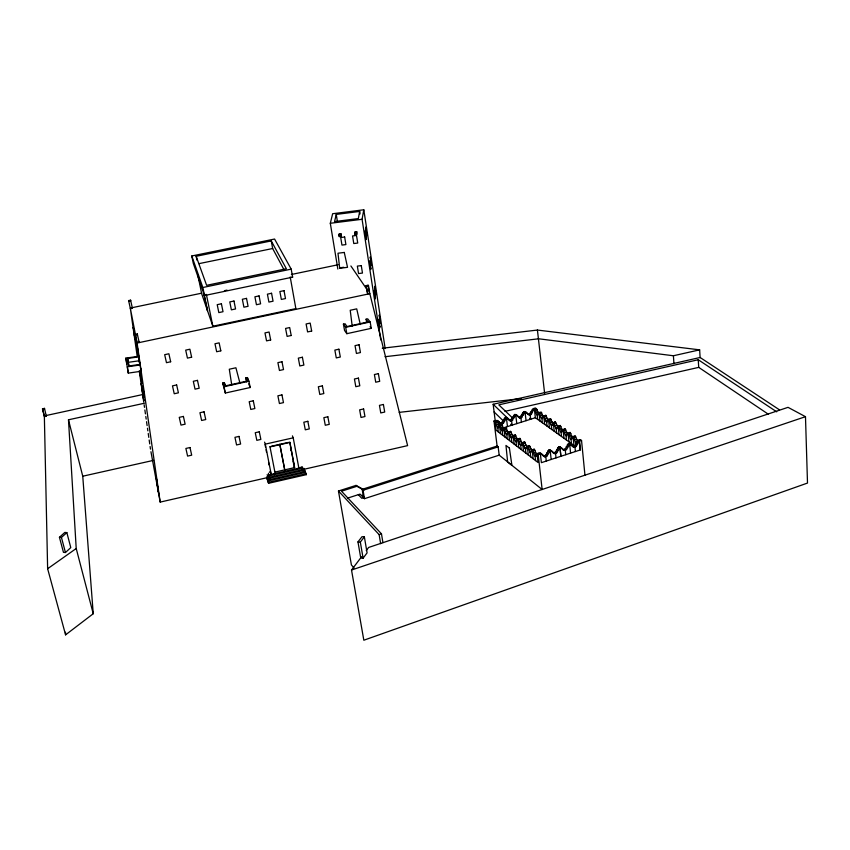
<?xml version="1.0" encoding="UTF-8"?>
<svg xmlns="http://www.w3.org/2000/svg" width="850" height="850" viewBox="0 0 850 850"><rect width="100%" height="100%" fill="white"/><g stroke="black" fill="none" stroke-linecap="round" stroke-linejoin="round"><path stroke-width="1.27" d="M380.768 339.957L362.068 219.289L363.789 209.78L332.647 213.722L330.31 223.284L337.832 269.046M356.724 234.43L356.713 231.657L355.13 231.859L354.896 233.102L355.141 234.632L356.724 234.43L356.713 231.657M359.667 211.448L358.328 218.577L334.56 221.574L336.249 214.402L359.667 211.448L360.06 213.966M355.141 234.632L355.13 231.859M340.861 236.406L340.882 233.644L339.309 233.835L339.033 235.078L339.277 236.608L340.861 236.406L340.882 233.644M339.277 236.608L339.309 233.835M557.175 427.454L556.761 428.878L556.187 428.729L554.753 425.733L556.846 425.064L558.28 428.06M498.993 425.244L500.108 426.094L501.649 430.397L503.752 429.728L501.585 424.501L498.993 425.244L498.302 427.837L497.781 427.688L495.656 422.705L493.988 420.984L497.261 420.474L501.075 423.959L502.286 423.874L503.423 423.215L506.451 418.189L507.684 418.317L510.425 421.005L511.626 420.909L515.791 415.246L517.013 415.374L519.743 418.062L520.933 417.977L525.087 412.314L526.309 412.441L529.019 415.129L530.198 415.044L531.346 414.396L533.301 410.242L536.488 408.744L538.656 413.876L536.605 414.534L535.064 410.295L533.322 408.606L529.114 414.269L527.935 414.354L525.226 411.666L524.014 411.538L519.86 417.191L518.67 417.276L515.95 414.598L514.717 414.46L510.563 420.123L509.362 420.208L506.621 417.531L505.389 417.403L501.224 423.077L500.023 423.162L497.261 420.474M500.724 425.765L501.086 424.575M503.487 428.655L504.613 429.526L506.175 433.851L508.279 433.181L506.101 427.911L503.487 428.655L502.775 431.258L501.649 430.397M505.219 429.186L506.101 427.911M508.034 432.119L509.171 432.99L510.744 437.346L512.869 436.666L510.659 431.375L508.034 432.119L507.312 434.722L506.175 433.851M509.777 432.639L510.659 431.375M512.635 435.614L513.793 436.496L515.366 440.884L517.501 440.204L515.281 434.871L512.635 435.614L511.891 438.228L510.744 437.346M514.378 436.135L515.281 434.871M517.289 439.163L518.457 440.056L520.051 444.465L522.197 443.774L519.956 438.409L517.289 439.163L516.534 441.777L515.366 440.884M522.006 442.744L523.186 443.647L524.79 448.088L526.947 447.387L524.684 441.989L522.006 442.744L521.231 445.368L520.051 444.465M530.931 448.704L529.476 445.612L526.766 446.367L525.98 449.002L524.79 448.088M538.539 412.76L539.707 413.578L541.259 417.839L543.32 417.191L541.131 412.016L538.539 412.76L537.763 415.353L536.605 414.534M528.519 446.877L529.476 445.612M531.601 450.043L532.812 450.967L534.438 455.473L536.616 454.761L534.321 449.278L531.601 450.043L530.793 452.678L530.219 452.508L527.977 447.291L526.766 446.367M543.224 416.075L544.404 416.904L545.966 421.196L548.037 420.527L545.838 415.331L543.224 416.075L542.428 418.678L541.259 417.839M533.354 450.543L533.768 449.342M544.882 416.606L545.838 415.331M547.963 419.422L549.164 420.272L550.726 424.586L552.819 423.916L550.588 418.678L547.963 419.422L547.156 422.036L545.966 421.196M577.139 441.618L577.617 440.396L579.413 441.192L576.162 446.473L574.972 447.174L573.729 447.27L570.956 444.486L569.681 444.369L566.472 449.639L564.049 450.426L561.244 447.652L559.969 447.525L556.75 452.806L555.56 453.496L554.317 453.603L551.48 450.819L550.205 450.691L546.986 455.983L545.796 456.684L544.542 456.79L540.515 453.114L536.488 453.762L535.67 456.408L534.438 455.473M549.631 419.964L550.588 418.678M556.846 425.064L555.401 422.067L552.766 422.822L551.926 425.436L550.726 424.586M554.423 423.353L554.848 422.152M557.175 427.454L557.611 426.254L560.278 425.499L562.53 430.801L560.426 431.481L558.832 427.114L557.611 426.254M559.279 426.785L560.278 425.499M562.519 429.728L563.763 430.599L565.367 434.998L567.481 434.308L565.197 428.974L562.519 429.728L561.659 432.353L560.426 431.481M564.188 430.249L564.634 429.048M567.492 433.245L568.746 434.127L570.361 438.547L572.486 437.856L570.191 432.48L567.492 433.245L566.61 435.88L565.367 434.998M576.725 439.121L574.589 439.811L575.418 442.149L577.554 441.447L575.237 436.039L572.518 436.794L571.614 439.439L570.361 438.547M540.515 453.114L543.362 455.897L544.616 455.791L545.806 455.101L549.026 449.809L551.48 450.819M550.301 449.937L553.127 452.721L554.381 452.614L555.56 451.924L558.779 446.643L561.244 447.652M560.044 446.771L562.849 449.554L564.092 449.448L565.271 448.757L568.491 443.487L570.956 444.486M569.744 443.626L572.528 446.399L573.761 446.303L574.951 445.612L578.202 440.332M363.099 558.174L367.083 552.893L364.363 536.86L362.015 536.679L357.967 541.907L360.751 557.972L363.099 558.174L360.326 542.098L364.363 536.86M366.276 550.545L368.603 547.464L788.024 407.341L805.481 416.681L807.5 483.055L363.832 640.22L351.517 570.031L361.611 556.697M65.45 552.532L70.784 547.612L66.842 532.599L64.844 532.419L59.436 537.296L63.453 552.351L65.45 552.532L61.444 537.466L66.842 532.599M42.5 408.797L44.37 416.659L46.336 416.234L44.476 408.372L42.5 408.797L44.349 415.916L47.632 568.735L65.588 634.854L93.234 613.732L82.748 476.212L68.478 419.794L144.574 403.197M47.632 568.735L76.213 548.516L68.478 419.794M351.517 570.031L805.481 416.681M362.993 489.207L356.033 485.392L338.459 491.013L379.142 534.629L381.48 533.853L382.925 542.683M579.413 441.192L580.284 449.947L541.376 462.666L540.388 453.879L539.229 452.997L536.488 453.762M577.617 440.396L580.348 439.631L581.538 440.47L584.981 475.437M498.312 421.271L495.04 421.781L496.081 430.196L538.029 462.496L537.041 453.709L538.209 454.591L541.684 454.006M581.538 440.47L579.392 441.171L580.284 449.947M537.264 455.515L535.086 456.227L535.585 460.604M528.764 449.416L530.931 448.715L531.749 451.053L529.582 451.754M569.543 436.231L571.668 435.54M534.321 449.278L532.153 449.99L533.141 458.724M575.237 436.039L572.518 436.794M532.812 450.967L534.99 450.266M534.416 409.381L535.372 417.754L573.984 445.421L573.102 436.73L573.793 437.697L575.928 437.006M533.619 453.103L535.787 452.402M347.703 498.089L360.071 494.105L364.469 498.674L499.184 455.164L542.13 489.494L538.209 454.591M524.684 441.989L522.538 442.68L523.547 451.339M565.197 428.974L563.093 429.654L563.986 438.26M523.186 443.647L525.342 442.956M563.763 430.599L565.877 429.919M522.814 444.518L520.678 445.209L521.178 449.512M523.972 445.761L526.129 445.06M564.549 432.692L566.663 432.002M527.977 447.291L530.134 446.59M568.746 434.127L570.871 433.436M363.864 490.11L356.904 486.296L341.509 491.215L381.48 533.853M513.793 436.496L515.929 435.816M552.766 422.822L553.966 423.672L556.059 423.002M553.446 424.628L551.363 425.297L551.82 429.537M514.569 438.589L516.704 437.899M519.956 438.409L517.809 439.089L518.829 447.706M358.328 494.668L361.824 498.323L363.587 497.76L362.174 489.345L497.112 446.059L498.153 446.877L499.184 455.164M518.457 440.056L520.604 439.365M555.549 428.007L557.643 427.337M558.832 427.114L560.936 426.445M362.174 489.345L363.056 490.248L498.153 446.877M519.244 442.149L521.39 441.458M559.619 429.186L561.722 428.517M505.378 431.577L507.493 430.908M545.179 418.944L547.251 418.285M509.171 432.99L511.296 432.31M549.164 420.272L551.246 419.603M509.947 435.062L512.072 434.382M549.939 422.322L552.022 421.653M555.401 422.067L553.308 422.737L554.221 431.269M501.585 424.501L499.481 425.159L500.522 433.617M497.186 426.976L499.279 426.317L497.749 422.046L496.028 420.346M500.108 426.094L502.212 425.425M539.707 413.578L541.779 412.93M500.862 428.134L502.966 427.476M540.472 415.608L542.534 414.949M502.796 428.06L535.351 417.743M504.613 429.526L506.728 428.846M544.404 416.904L546.486 416.245M533.322 408.606L535.372 407.957L536.488 408.744M495.656 422.705L497.749 422.046M535.064 410.295L537.126 409.647M496.411 424.734L498.493 424.076M535.819 412.303L537.88 411.655M288.522 442.382L271.182 446.293M150.949 451.722L160.193 502.095L266.677 477.785L268.589 483.299L306.319 474.661L303.96 468.35M268.377 473.408L269.705 477.179L302.249 469.752L302.419 470.666L269.886 478.093L268.558 474.311M267.176 474.619L268.983 479.783L304.194 471.739L304.364 472.642L269.163 480.696L267.718 476.563M266.507 476.903L268.398 482.364L306.149 473.726M494.084 411.942L503.572 421.143M504.921 411.358L698.721 367.37L768.432 414.279M269.291 472.249L270.523 471.973L270.704 472.876M274.157 473.737L270.141 474.651L270.321 475.564L300.486 468.701L300.316 467.797L274.157 473.737L274.327 474.651M264.584 442.138L265.306 444.125L293.218 437.835L298.839 467.957M385.029 356.713L538.709 338.789L673.402 355.757L699.646 349.849L700.124 357.701M270.066 446.898L289.892 442.425L294.621 467.606L274.901 472.101L274.518 471.059M495.231 420.994L493.159 404.271L700.113 357.489L779.503 409.859M776.73 411.836L698.243 359.741L498.812 404.855L513.102 418.476M82.748 476.212L153.584 460.349M222.689 383.031L224.007 386.729L248.912 381.204L250.208 387.515L225.335 393.04L222.689 383.031L224.336 382.67L225.494 385.858L247.053 381.087L245.756 377.931L247.403 377.57L248.912 381.204M343.411 324.116L345.036 323.765L347.013 326.538L368.209 321.906L366.084 319.175L367.699 318.824L370.164 321.969L371.269 328.334L346.832 333.689L344.547 330.438L343.411 324.116L345.684 327.324L346.832 333.689M345.684 327.324L370.164 321.969M42.511 409.541L44.487 409.116L44.476 408.372M45.645 415.629L142.917 394.496M137.286 333.944L137.424 334.656L135.299 335.102L135.161 334.401L137.286 333.944L139.219 342.571L139.081 341.859M366.063 285.642L367.721 294.121L366.063 285.642L368.092 285.217L368.528 285.844L369.761 293.696L369.325 293.059M366.499 286.28L368.528 285.844M197.827 274.933L201.705 293.834L212.851 326.219L295.864 308.624L290.211 276.951M128.594 300.581L130.592 300.167L132.409 308.274L130.411 308.699L128.594 300.581L128.711 301.197L130.719 300.783L130.592 300.167M291.199 269.131L274.582 239.041L191.781 255.977L202.852 287.502L291.199 269.131L292.634 277.153L204.499 295.545L203.607 293.112L207.549 310.803L204.308 295.12M131.591 307.796L201.748 293.165M291.401 274.486L338.172 264.733M224.432 290.679L227.014 290.137M196.169 256.296L271.267 240.922L286.365 268.759L206.624 285.324L196.169 256.296L196.945 260.1M199.017 263.638L272.648 248.519L284.155 269.981M126.788 364.331L125.864 358.105L138.476 356.32L138.582 356.894L127.649 358.445L128.222 362.334L139.145 360.783L139.963 365.022M140.027 364.395L141.047 371.28L128.276 373.108L127.341 366.807L140.144 364.979L140.027 364.395L128.945 365.978L127.649 358.445M569.617 432.554L570.191 432.48M330.31 223.284L362.068 219.289M339.809 267.793L343.719 267.293M339.033 235.078L340.616 234.887M354.896 233.102L356.49 232.9M382.266 348.234L537.423 330.055M579.753 439.705L580.348 439.631M399.224 412.367L521.273 398.586M357.967 541.907L360.326 542.098M59.436 537.296L61.444 537.466M699.646 349.849L537.423 330.055L544.616 393.327M576.693 443.052L575.418 442.149M532.206 409.466L533.301 410.242M577.033 441.256L578.244 442.117M531.218 411.442L532.312 412.218M575.981 443.317L577.192 444.189M530.251 413.61L531.346 414.396M574.951 445.612L576.162 446.473M529.114 414.269L530.198 415.044L530.676 419.22L529.592 418.434L530.676 419.22M573.761 446.303L574.972 447.174L575.418 451.541M525.226 411.666L526.309 412.441M526.564 412.909L527.648 413.684M571.126 444.901L572.337 445.772M524.014 411.538L525.087 412.314L526.054 420.686M568.48 443.498L569.691 444.359L570.584 453.124M572.528 446.399L573.729 447.27M522.909 412.399L523.993 413.174M567.322 444.401L568.533 445.272M521.932 414.364L523.016 415.151M566.291 446.473L567.492 447.344M565.271 448.757L566.472 449.639M520.986 416.543L522.059 417.329M564.092 449.448L565.293 450.33L565.749 454.707M561.436 448.056L562.636 448.928M519.86 417.191L520.933 417.977L521.422 422.152M515.95 414.598L517.013 415.374M517.299 415.831L518.362 416.617M514.717 414.46L515.791 415.246L516.779 423.629M518.67 417.276L519.743 418.062M558.769 446.654L559.969 447.514L560.894 456.28L559.969 447.525M562.849 449.554L564.049 450.426M513.612 415.331L514.686 416.107M557.621 447.557L558.811 448.428M556.58 449.629L557.77 450.511M512.646 417.297L513.708 418.083M511.7 419.475L512.763 420.261M555.56 451.924L556.75 452.806M510.563 420.123L511.626 420.909L512.125 425.106L511.062 424.309L512.125 425.106M554.381 452.614L555.56 453.496L556.038 457.884M507.981 418.763L509.044 419.56M551.703 451.223L552.893 452.104M506.621 417.531L507.684 418.317M509.362 420.208L510.425 421.005M550.216 450.681L549.026 449.809L550.205 450.691L551.161 459.478M553.127 452.721L554.317 453.603M505.389 417.403L506.451 418.189L507.461 426.583M504.284 418.264L505.346 419.061M547.867 450.723L549.047 451.605M503.306 420.24L504.369 421.037M546.826 452.806L548.006 453.688M502.361 422.418L503.423 423.215M545.806 455.101L546.986 455.983M501.224 423.077L502.286 423.874L502.669 427.019M544.616 455.791L545.796 456.684L546.274 461.072M498.631 421.717L499.683 422.514M500.023 423.162L501.075 423.959M543.362 455.897L544.542 456.79M541.928 454.399L543.097 455.292M493.159 404.271L510.202 420.665M356.033 485.392L356.904 486.296M362.1 495.21L363.864 497.038M354.004 567.981L351.411 564.952L338.459 491.013M370.037 326.74L371.269 328.334M350.891 265.954L367.646 290.477M292.283 276.526L292.634 277.153M248.689 383.828L250.208 387.515M292.421 435.869L293.218 437.835M306.319 474.661L304.119 469.243L407.607 445.623L369.835 293.675L137.094 343.028L160.193 502.095M302.132 466.65L304.194 471.739M302.303 467.553L304.364 472.642M301.123 466.958L302.249 469.752M301.283 467.861L302.419 470.666M294.142 466.586L294.546 467.617L289.754 442.096M573.793 437.697L574.589 439.811M553.966 423.672L554.753 425.733M270.279 471.293L270.523 471.973M239.987 383.308L235.907 367.774L229.298 369.229L231.763 385.124M76.213 548.516L93.234 613.732M360.315 324.541L356.713 308.858L350.221 310.271L352.229 326.304M135.161 334.401L137.094 343.028L130.294 308.061L137.211 356.394M224.336 382.67L225.165 386.591M224.007 386.729L225.335 393.04M247.403 377.57L248.211 381.48M245.756 377.931L246.564 381.852M191.781 255.977L193.311 263.415L204.266 294.886L206.38 294.451L212.851 326.219M202.852 287.502L204.499 295.545M132.281 307.647L132.409 308.274M268.983 479.783L269.163 480.696M268.398 482.364L268.589 483.299M265.306 444.125L271.192 474.257M265.072 444.667L265.572 447.206M266.071 449.735L266.56 452.274M268.547 462.421L269.046 464.95M269.705 477.179L269.886 478.093M269.939 446.569L274.901 472.101M133.524 328.727L133.28 327.431L134.619 336.292L134.364 334.974M135.352 338.194L135.086 336.855L136.457 345.876L136.191 344.516M140.601 368.326L140.707 368.921M140.813 376.114L140.548 374.68L141.897 383.626L141.621 382.181M143.321 389.289L143.034 387.791L144.426 396.939L144.139 395.431M140.282 375.073L140.548 376.476L139.74 371.365M293.186 461.486L293.664 464.036M290.53 448.088L291.008 450.638M271.267 240.922L272.648 248.519M366.084 319.175L366.605 322.139M128.222 362.334L128.658 364.862M125.864 358.105L128.276 373.108M363.056 490.248L364.469 498.674M379.142 534.629L380.641 543.702M336.249 214.402L337.471 221.935M368.092 285.217L369.112 291.752M363.789 209.78L385.167 348.543M139.963 364.756L137.381 347.692L139.591 363.078M158.886 495.008L156.209 477.222L158.249 491.544M139.262 370.77L143.746 402.114M144.128 404.728L144.5 407.341M144.872 409.955L145.435 413.876M145.807 416.489L146.179 419.103M146.551 421.706L147.114 425.627M147.486 428.241L147.857 430.854M148.24 433.468L148.792 437.389M149.175 440.002L149.727 443.913M150.099 446.526L150.482 449.14M493.988 420.984L497.112 446.059M497.781 427.688L498.302 431.896M506.77 434.573L507.291 438.823M503.986 428.581L505.017 437.07M502.254 431.109L502.764 435.338M513.156 435.551L514.176 444.125M511.349 438.069L511.87 442.34M508.544 432.044L509.575 440.576M515.982 441.618L516.492 445.91M525.417 448.832L525.927 453.167M530.219 452.508L530.719 456.864M527.308 446.314L528.317 455.016M537.211 415.225L537.678 419.411M543.766 415.99L544.691 424.426M541.875 418.54L542.332 422.748M539.07 412.664L540.005 421.069M548.505 419.337L549.429 427.826M546.593 421.897L547.049 426.126M556.187 428.729L556.644 433.001M561.074 432.204L561.521 436.496M558.174 426.169L559.077 434.743M568.066 433.171L568.958 441.819M566.015 435.721L566.461 440.034M571.019 439.291L571.466 443.615M673.402 355.757L673.944 363.619M698.243 359.741L698.721 367.37M65.482 632.209L65.588 634.854M46.314 415.48L46.336 416.234M379.865 326.442L379.695 327.888L378.749 319.281L379.865 326.442M380.354 322.15L380.184 323.563L379.249 315.031L380.354 322.15M375.402 297.596L375.222 298.977L374.266 290.317L375.402 297.596M375.923 293.462L375.753 294.822L374.808 286.227L375.923 293.462M370.855 268.249L370.664 269.567L369.707 260.844L370.855 268.249M371.418 264.297L371.237 265.604L370.281 256.934L371.418 264.297M366.244 238.393L366.031 239.657L365.075 230.86L366.244 238.393M366.839 234.632L366.637 235.864L365.681 227.141L366.839 234.632M189.986 447.525L185.884 448.46L187.595 456.099L191.696 455.164L189.986 447.525M239.02 436.411L234.951 437.325L236.566 444.954L240.624 444.029L239.02 436.411M259.303 431.8L255.255 432.724L256.827 440.342L260.865 439.418L259.303 431.8M307.838 421.303L303.822 422.216L305.299 429.813L309.304 428.899L307.838 421.303M327.845 416.766L323.85 417.669L325.284 425.266L329.269 424.352L327.845 416.766M363.609 408.956L359.646 409.859L361.006 417.446L364.958 416.543L363.609 408.956M383.392 404.473L379.451 405.365L380.768 412.941L384.71 412.048L383.392 404.473M183.398 416.426L179.254 417.35L180.997 425.106L185.13 424.182L183.398 416.426M204.053 411.804L199.931 412.728L201.62 420.474L205.742 419.56L204.053 411.804M253.279 400.796L249.199 401.71L250.792 409.445L254.873 408.531L253.279 400.796M281.956 394.899L277.886 395.813L279.427 403.527L283.475 402.624L281.956 394.899M322.373 385.858L318.346 386.761L319.802 394.464L323.829 393.561L322.373 385.858M358.424 378.112L354.429 379.004L355.81 386.697L359.805 385.804L358.424 378.112M378.377 373.649L374.393 374.542L375.732 382.224L379.706 381.331L378.377 373.649M176.651 384.954L172.476 385.868L174.239 393.752L178.404 392.828L176.651 384.954M197.476 380.364L193.311 381.278L195.032 389.151L199.187 388.237L197.476 380.364M281.987 361.739L277.897 362.642L279.448 370.483L283.528 369.58L281.987 361.739M302.388 357.244L298.318 358.137L299.816 365.978L303.886 365.075L302.388 357.244M338.895 349.201L334.847 350.094L336.281 357.914L340.319 357.021L338.895 349.201M359.061 344.749L355.034 345.642L356.426 353.451L360.442 352.569L359.061 344.749M170.669 361.771L166.472 362.684L164.677 354.684L168.884 353.77L170.669 361.771M191.633 357.202L187.446 358.116L185.693 350.126L189.89 349.212L191.633 357.202M220.819 350.837L216.665 351.741L214.976 343.761L219.141 342.858L220.819 350.837M270.672 339.979L266.549 340.871L264.966 332.913L269.089 332.01L270.672 339.979M291.21 335.495L287.109 336.388L285.568 328.44L289.68 327.547L291.21 335.495M311.674 331.033L307.594 331.925L306.096 323.978L310.186 323.096L311.674 331.033M233.973 301.027L229.776 301.92L231.381 309.846L235.556 308.954L233.973 301.027M221.404 303.779L217.207 304.672L218.833 312.609L223.019 311.706L221.404 303.779M246.521 298.382L242.346 299.264L243.907 307.201L248.072 306.308L246.521 298.382M259.08 295.906L254.904 296.799L256.445 304.725L260.599 303.832L259.08 295.906M271.564 293.271L267.41 294.164L268.908 302.079L273.052 301.197L271.564 293.271M284.017 290.647L279.873 291.529L281.35 299.444L285.483 298.562L284.017 290.647M356.511 235.461L352.548 235.96L353.781 243.546L357.723 243.047L356.511 235.461M344.654 237.012L340.701 237.511L341.955 245.087L345.897 244.587L344.654 237.012M344.271 252.439L337.981 253.236L339.703 268.313L347.533 267.325L344.271 252.439M361.282 265.614L357.351 266.103L358.562 273.562L362.472 273.062L361.282 265.614M509.405 448.109L505.973 445.453L507.62 461.901L511.902 465.301L509.405 448.109M136.68 345.036L136.404 343.655L137.796 352.803L136.68 345.036M284.739 469.891L279.831 444.369L284.739 469.891M141.663 385.836L141.238 383.573L143.82 400.679L141.663 385.836"/></g></svg>
